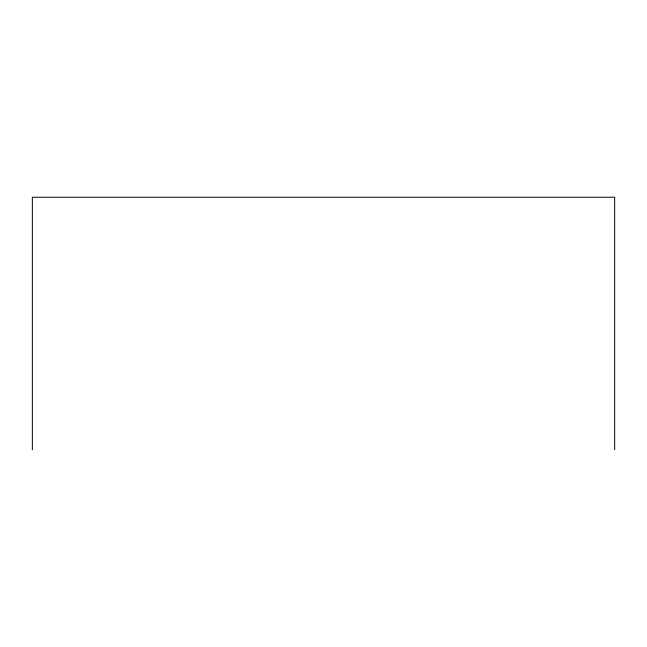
<?xml version="1.0" encoding="UTF-8"?>
<svg xmlns="http://www.w3.org/2000/svg" width="647" height="647" viewBox="0 0 647 647"><rect width="100%" height="100%" fill="white"/><g stroke="black" fill="none" stroke-linecap="round" stroke-linejoin="round"><path stroke-width="0.97" d="M614.65 449.754L614.65 197.246L32.35 197.246L32.35 449.754"/></g></svg>
